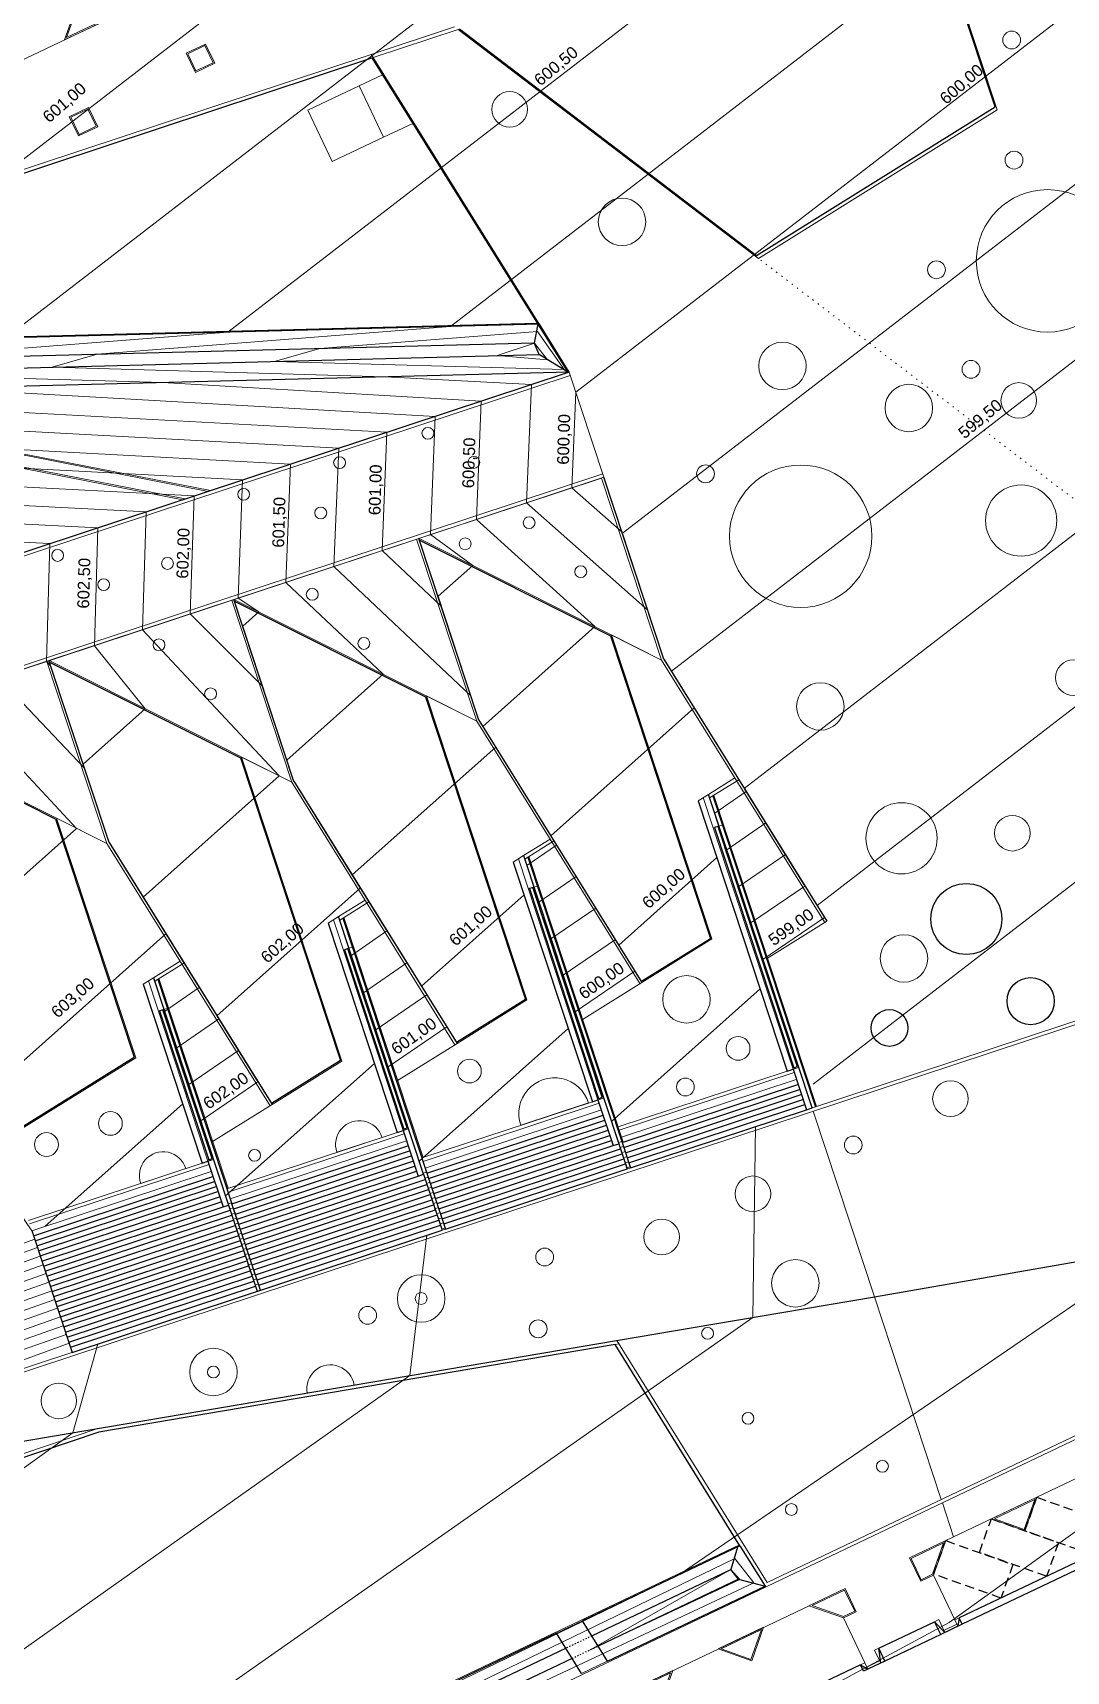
# Model space of a CAD drawing. Header units: metres. Extents: x 679381 to 680109, y 2748427 to 2748872.
# Drawn here: x 679699.1 to 679786.2, y 2748571.8 to 2748709.8 of the extents above; entities that cross this region are included whole.
import ezdxf
from ezdxf.enums import TextEntityAlignment as Align

# ---------------------------------------------------------------- set-up
doc = ezdxf.new("R2010")
doc.units = ezdxf.units.M
doc.header["$MEASUREMENT"] = 0
doc.linetypes.add('ACAD_ISO07W100', pattern=[3, 0, -3])
doc.linetypes.add('LÍNEAS_OCULTAS2', pattern=[4.7625, 3.175, -1.5875])
doc.layers.get('0').update_dxf_attribs({"color": 5})
for name, color, linetype in [('02-L-Edge Line', 4, 'Continuous'), ('02-L-Edge Line Stair +10cm', 6, 'Continuous'), ('02-L-Edge Line Step -10cm', 6, 'Continuous'), ('02-L-Painted line', 253, 'Continuous'), ('02-L-Plan Change', 8, 'Continuous')]:
    doc.layers.add(name, color=color, linetype=linetype)
for name, color, linetype, lineweight in [('02-L-Level Curves 0.25-0.75m', 33, 'Continuous', 5), ('02-L-Level Curves 0.50m', 33, 'Continuous', 5), ('02-L-Level Curves 1m', 37, 'Continuous', 5), ('02-L-Material Change', 251, 'Continuous', 5), ('04-BK-Tree Pit', 6, 'Continuous', 5)]:
    doc.layers.add(name, color=color, linetype=linetype, lineweight=lineweight)
doc.styles.get("Standard").update_dxf_attribs({"font": 'arial.ttf'})

# ---------------------------------------------------------------- blocks, each defined once
blk = doc.blocks.new('Alcorque Parking 8m2')
blk.add_lwpolyline([(2.32, 1.23), (-0.19, 2.12), (-1.08, -0.38)], close=True)
at = {"layer": '02-L-Material Change'}
blk.add_lwpolyline([(2.58, 1.24), (-0.25, 2.25), (-1.25, -0.58)], close=True, dxfattribs=at)
blk = doc.blocks.new('Escocell Quadrat')
at = {"ltscale": 0.3}
blk.add_lwpolyline([(-2.76, -1.24), (-1.16, -1.24), (-1.16, 0.36), (-2.76, 0.36)], close=True, dxfattribs=at)
at = {"layer": '02-L-Material Change', "ltscale": 0.3}
blk.add_lwpolyline([(-2.86, -1.34), (-1.06, -1.34), (-1.06, 0.46), (-2.86, 0.46)], close=True, dxfattribs=at)
blk = doc.blocks.new('Escocell 3m')
blk.add_circle((0, 0), 1.5)
blk = doc.blocks.new('Escocell 4m')
blk.add_circle((0, 0), 2)
blk = doc.blocks.new('Tree Pit 1.5m')
blk.add_circle((0, 0), 0.75)
blk = doc.blocks.new('Tree Pit 4m CUT_')
blk.add_lwpolyline([(-1.899, -0.627), (1.899, 0.627, -1.02054)], format="xyb", close=True)
blk = doc.blocks.new('Tree Pit 6m')
blk.add_circle((0, 0), 3)
blk = doc.blocks.new('Tree Pit 12m')
at = {"ltscale": 0.3}
blk.add_circle((0, 0), 6, dxfattribs=at)
blk = doc.blocks.new('Tree Pit Ford')
at = {"ltscale": 0.3}
blk.add_lwpolyline([(-0.05, 1.15), (1.93, -0.83), (-1.1, -0.83), (-1.1, 1.15)], close=True, dxfattribs=at)
at = {"layer": '02-L-Material Change', "ltscale": 0.3}
blk.add_lwpolyline([(0, 1.25), (2.18, -0.93), (-1.2, -0.93), (-1.2, 1.25)], close=True, dxfattribs=at)
blk = doc.blocks.new('Escocell 2m')
blk.add_circle((0, 0), 1)

msp = doc.modelspace()

# ---------------------------------------------------------------- linework, layer by layer
at = {"layer": '02-L-Edge Line', "ltscale": 0.3}
for p, q in [((679752.27, 2748657.06), (679766.02, 2748634.97)), ((679736.69, 2748651.91), (679750.43, 2748629.82)), ((679721.09, 2748646.77), (679734.84, 2748624.68)), ((679705.51, 2748641.62), (679719.25, 2748619.53)), ((679747.53, 2748572.63), (679745.41, 2748576.04)), ((679745.34, 2748571.6), (679743.23, 2748575))]:
    msp.add_line(p, q, dxfattribs=at)
for points in [[(679752.27, 2748657.06), (679747.22, 2748672.38)], [(679736.69, 2748651.91), (679731.63, 2748667.22)], [(679721.09, 2748646.76), (679716.04, 2748662.08)], [(679705.51, 2748641.62), (679700.45, 2748656.93)], [(679763.16, 2748622.51), (679764.29, 2748619.09), (679764.77, 2748619.25), (679756.04, 2748645.66)], [(679740.45, 2748640.51), (679748.47, 2748616.23)], [(679730.29, 2748617.34), (679731.56, 2748613.49), (679732.03, 2748613.65), (679724.86, 2748635.36)], [(679709.27, 2748630.21), (679715.59, 2748611.06)], [(679746.72, 2748619.92), (679747.99, 2748616.08)], [(679747.99, 2748616.08), (679748.47, 2748616.23)], [(679713.85, 2748614.75), (679715.12, 2748610.91)], [(679715.12, 2748610.91), (679715.59, 2748611.06)], [(679699.01, 2748608.91), (679702.4, 2748598.65)]]:
    msp.add_lwpolyline(points, dxfattribs=at)
at = {"layer": '02-L-Edge Line Stair +10cm'}
for points in [[(679755.16, 2748645.11), (679762.68, 2748622.35)], [(679756.4, 2748645.53), (679765.05, 2748619.34)], [(679756.54, 2748642.87), (679763.22, 2748622.63)], [(679756.82, 2748642.96), (679763.51, 2748622.73)], [(679739.58, 2748639.96), (679746.25, 2748619.77)], [(679740.81, 2748640.38), (679748.75, 2748616.33)], [(679740.95, 2748637.72), (679746.78, 2748620.05)], [(679747.07, 2748620.14), (679741.24, 2748637.81)], [(679725.22, 2748635.23), (679732.31, 2748613.74)], [(679723.99, 2748634.82), (679729.81, 2748617.18)], [(679725.36, 2748632.57), (679730.35, 2748617.46)], [(679730.63, 2748617.56), (679725.65, 2748632.66)], [(679708.39, 2748629.67), (679713.37, 2748614.59)], [(679709.63, 2748630.08), (679715.87, 2748611.16)], [(679709.77, 2748627.42), (679713.91, 2748614.88)], [(679714.2, 2748614.97), (679710.05, 2748627.51)], [(679763.22, 2748622.63), (679763.51, 2748622.73)], [(679762.68, 2748622.35), (679763.16, 2748622.51)], [(679746.79, 2748620.05), (679747.07, 2748620.14)], [(679748.75, 2748616.33), (679763.58, 2748621.23)], [(679748.9, 2748615.9), (679763.72, 2748620.8)], [(679749.04, 2748615.47), (679763.86, 2748620.37)], [(679749.18, 2748615.05), (679764, 2748619.94)], [(679732.31, 2748613.74), (679747.15, 2748618.64)], [(679746.25, 2748619.77), (679746.72, 2748619.92)], [(679749.32, 2748614.62), (679764.15, 2748619.52)], [(679749.46, 2748614.19), (679764.29, 2748619.09)], [(679729.81, 2748617.18), (679730.29, 2748617.34)], [(679730.35, 2748617.46), (679730.63, 2748617.56)], [(679732.45, 2748613.31), (679747.29, 2748618.21)], [(679732.59, 2748612.89), (679747.43, 2748617.79)], [(679732.74, 2748612.46), (679747.57, 2748617.36)], [(679715.87, 2748611.16), (679730.71, 2748616.06)], [(679732.88, 2748612.03), (679747.71, 2748616.93)], [(679733.02, 2748611.61), (679747.85, 2748616.51)], [(679733.16, 2748611.18), (679747.99, 2748616.08)], [(679733.3, 2748610.75), (679748.61, 2748615.81)], [(679748.47, 2748616.23), (679749.17, 2748614.1)], [(679748.75, 2748616.33), (679749.46, 2748614.19)], [(679713.37, 2748614.59), (679713.85, 2748614.75)], [(679713.91, 2748614.88), (679714.2, 2748614.97)], [(679716.02, 2748610.73), (679730.85, 2748615.63)], [(679716.16, 2748610.3), (679730.99, 2748615.2)], [(679716.3, 2748609.87), (679731.13, 2748614.77)], [(679733.44, 2748610.32), (679748.75, 2748615.38)], [(679733.58, 2748609.9), (679748.89, 2748614.95)], [(679733.72, 2748609.47), (679749.03, 2748614.53)], [(679699.15, 2748608.48), (679714.27, 2748613.47)], [(679699.29, 2748608.05), (679714.41, 2748613.04)], [(679716.44, 2748609.45), (679731.27, 2748614.35)], [(679716.58, 2748609.02), (679731.42, 2748613.92)], [(679716.72, 2748608.59), (679731.56, 2748613.49)], [(679716.86, 2748608.17), (679732.17, 2748613.22)], [(679732.03, 2748613.65), (679733.58, 2748608.95)], [(679732.31, 2748613.74), (679733.87, 2748609.04)], [(679733.87, 2748609.04), (679749.17, 2748614.1)], [(679699.44, 2748607.62), (679714.55, 2748612.62)], [(679699.58, 2748607.2), (679714.69, 2748612.19)], [(679699.72, 2748606.77), (679714.83, 2748611.76)], [(679717, 2748607.74), (679732.31, 2748612.79)], [(679717.14, 2748607.31), (679732.45, 2748612.37)], [(679717.29, 2748606.88), (679732.59, 2748611.94)], [(679699.86, 2748606.34), (679714.97, 2748611.33)], [(679700, 2748605.91), (679715.12, 2748610.91)], [(679700.14, 2748605.49), (679715.73, 2748610.64)], [(679715.59, 2748611.06), (679717.99, 2748603.8)], [(679718.27, 2748603.89), (679715.87, 2748611.16)], [(679717.43, 2748606.46), (679732.73, 2748611.51)], [(679717.57, 2748606.03), (679732.87, 2748611.08)], [(679717.71, 2748605.6), (679733.02, 2748610.66)], [(679700.28, 2748605.06), (679715.87, 2748610.21)], [(679700.42, 2748604.63), (679716.01, 2748609.78)], [(679700.56, 2748604.2), (679716.15, 2748609.35)], [(679700.71, 2748603.78), (679716.3, 2748608.93)], [(679702.4, 2748598.65), (679733.58, 2748608.95)], [(679717.85, 2748605.17), (679733.16, 2748610.23)], [(679717.99, 2748604.75), (679733.3, 2748609.8)], [(679718.13, 2748604.32), (679733.44, 2748609.37)], [(679700.85, 2748603.35), (679716.44, 2748608.5)], [(679700.99, 2748602.92), (679716.58, 2748608.07)], [(679701.13, 2748602.5), (679716.72, 2748607.64)], [(679701.27, 2748602.07), (679716.86, 2748607.22)], [(679701.41, 2748601.64), (679717, 2748606.79)], [(679701.55, 2748601.21), (679717.14, 2748606.36)], [(679701.69, 2748600.79), (679717.28, 2748605.93)], [(679701.83, 2748600.36), (679717.42, 2748605.51)], [(679701.98, 2748599.93), (679717.57, 2748605.08)], [(679702.12, 2748599.5), (679717.71, 2748604.65)], [(679702.26, 2748599.08), (679717.85, 2748604.23)], [(679777.42, 2748575.74), (679775.61, 2748574.88)], [(679770.91, 2748572.64), (679769.11, 2748571.78)]]:
    msp.add_lwpolyline(points, dxfattribs=at)
for centre, radius in [((679777.77, 2748635.16), 2.99), ((679783.19, 2748628.24), 1.99), ((679771.29, 2748625.98), 1.55)]:
    msp.add_circle(centre, radius, dxfattribs=at)
at = {"layer": '02-L-Edge Line Step -10cm'}
for p, q in [((679780.19, 2748703.58), (679773.79, 2748722.94)), ((679672.41, 2748689.46), (679727.67, 2748707.71)), ((679727.67, 2748707.71), (679744.18, 2748681.23)), ((679760.09, 2748691.07), (679780.19, 2748703.58)), ((679741.66, 2748685.27), (679674.37, 2748683.52)), ((679744.29, 2748681.24), (679681.93, 2748660.64)), ((679731.67, 2748667.09), (679747.78, 2748659.02)), ((679716.08, 2748661.94), (679732.19, 2748653.88)), ((679747.78, 2748659.02), (679756.2, 2748633.53)), ((679700.49, 2748656.8), (679716.6, 2748648.73)), ((679732.19, 2748653.88), (679740.61, 2748628.38)), ((679701.01, 2748643.58), (679684.9, 2748651.64)), ((679716.6, 2748648.73), (679725.02, 2748623.23)), ((679701.01, 2748643.58), (679707.64, 2748623.51)), ((679750.38, 2748629.91), (679756.2, 2748633.53)), ((679740.61, 2748628.38), (679734.79, 2748624.76)), ((679696.48, 2748616.57), (679707.64, 2748623.51)), ((679725.02, 2748623.23), (679719.2, 2748619.61)), ((679758.69, 2748582.36), (679748.16, 2748599.32))]:
    msp.add_line(p, q, dxfattribs=at)
at = {"layer": '02-L-Edge Line Step -10cm', "lineweight": 0, "ltscale": 0.2}
msp.add_line((679827.12, 2748639.84), (679662.3, 2748585.41), dxfattribs=at)
at = {"layer": '02-L-Edge Line Step -10cm', "ltscale": 0.3}
for p, q in [((679758.69, 2748582.36), (679745.41, 2748576.04)), ((679758.69, 2748582.36), (679760.81, 2748578.95)), ((679747.53, 2748572.63), (679760.81, 2748578.95)), ((679743.23, 2748575), (679730.06, 2748568.73))]:
    msp.add_line(p, q, dxfattribs=at)
at = {"layer": '02-L-Edge Line Step -10cm'}
for points in [[(679735.04, 2748710.15), (679760.09, 2748691.07)], [(679744.29, 2748681.24), (679675.71, 2748679.46)], [(679756.92, 2748642.99), (679756.54, 2748642.87)], [(679741.33, 2748637.84), (679740.95, 2748637.72)], [(679725.74, 2748632.69), (679725.36, 2748632.57)], [(679710.15, 2748627.54), (679709.77, 2748627.42)], [(679748.16, 2748599.32), (679704.65, 2748591.94), (679666.23, 2748578.97)]]:
    msp.add_lwpolyline(points, dxfattribs=at)
at = {"layer": '02-L-Level Curves 0.25-0.75m', "ltscale": 0.3}
for points in [[(679887.02, 2748805.09), (679887.02, 2748805.09), (679892.66, 2748807.11), (679734.28, 2748685.08)], [(679696.78, 2748684.11), (679797.88, 2748762), (679792.24, 2748759.98)], [(679815.95, 2748719.42), (679748.78, 2748667.66), (679752.27, 2748657.06), (679760.87, 2748643.25), (679757.58, 2748641), (679763.63, 2748622.66), (679762.68, 2748622.35), (679760.4, 2748629.27), (679747.85, 2748618.1)], [(679802.54, 2748694.27), (679752.91, 2748656.03), (679762.52, 2748640.6), (679758.59, 2748637.91)], [(679734.28, 2748685.08), (679704.52, 2748682.76), (679700.71, 2748681.66), (679728.78, 2748680.83)], [(679741.36, 2748683.68), (679738.22, 2748682.63), (679742.48, 2748682.28), (679741.36, 2748683.68)], [(679808.69, 2748684.4), (679759.05, 2748646.16), (679764.17, 2748637.94), (679759.61, 2748634.83)], [(679728.78, 2748680.83), (679741.11, 2748680.19), (679740.71, 2748670.23), (679750.92, 2748661.17), (679752.27, 2748657.06), (679754.83, 2748652.94), (679742.74, 2748642.18), (679748.19, 2748633.43), (679743.78, 2748630.42)], [(679691.52, 2748679.87), (679733, 2748677.51), (679732.61, 2748667.55), (679736.17, 2748664.95), (679733.24, 2748662.35), (679736.69, 2748651.91), (679744.89, 2748638.74), (679741.75, 2748636.59), (679747.2, 2748620.08), (679746.25, 2748619.77), (679744.21, 2748625.93), (679731.66, 2748614.75)], [(679764.87, 2748621.24), (679819.61, 2748663.42), (679819.11, 2748665.27), (679837.28, 2748677.04), (679840.73, 2748679.69), (679872.45, 2748661.49), (679888.42, 2748665.03), (679889.68, 2748661.2), (679919.58, 2748670.81), (679919.33, 2748671.55), (679920.89, 2748672.06), (679922.04, 2748671.19), (679931.46, 2748674.3), (679920.45, 2748644.47), (679926.09, 2748646.49)], [(679638.58, 2748667.19), (679676.4, 2748677.44), (679724.88, 2748674.83), (679724.47, 2748664.86), (679736.01, 2748653.95), (679736.69, 2748651.91), (679738.1, 2748649.64), (679726.01, 2748638.87), (679732.3, 2748628.77), (679728.01, 2748625.83)], [(679699.96, 2748606.02), (679687.74, 2748601.69), (679644.74, 2748665.11), (679677.46, 2748674.23), (679716.76, 2748672.15), (679716.39, 2748662.19), (679718.15, 2748661.04), (679716.78, 2748659.82), (679721.09, 2748646.77), (679728.94, 2748634.17), (679725.94, 2748632.08), (679730.76, 2748617.49), (679729.81, 2748617.18), (679727.89, 2748623), (679715.34, 2748611.83)], [(679865.47, 2748617.64), (679859.83, 2748615.62), (679883.35, 2748658.42), (679863.39, 2748654), (679852.5, 2748660.24), (679842.62, 2748672.86), (679822.78, 2748660.02), (679827.35, 2748640.12), (679826.89, 2748639.76), (679828.16, 2748613.19), (679776.33, 2748575.89), (679765.77, 2748570.2)], [(679699.48, 2748607.49), (679693.37, 2748605.29), (679653.53, 2748664.06), (679678.52, 2748671.02), (679708.64, 2748669.47), (679708.32, 2748659.53), (679719.85, 2748647.21), (679708.38, 2748637), (679716.41, 2748624.09), (679712.24, 2748621.22)], [(679711.22, 2748624.3), (679714.76, 2748626.74), (679705.51, 2748641.62), (679703.33, 2748648.2), (679708.57, 2748652.86), (679704.28, 2748658.19), (679704.58, 2748668.13), (679679.05, 2748669.41), (679657.93, 2748663.53), (679696.19, 2748607.1), (679699.25, 2748608.18)], [(679699, 2748608.9), (679662.32, 2748663), (679679.59, 2748667.81), (679700.52, 2748666.79), (679700.23, 2748656.85), (679700.61, 2748656.46), (679705.51, 2748641.62), (679713.11, 2748629.4), (679710.2, 2748627.37), (679714.32, 2748614.91), (679713.37, 2748614.59), (679711.72, 2748619.6), (679700.13, 2748609.28)], [(679610.24, 2748644.91), (679635.72, 2748665.86), (679682.11, 2748598.09), (679700.45, 2748604.56)], [(679692.15, 2748654.19), (679702.78, 2748642.8), (679691.22, 2748632.51), (679671.11, 2748661.94), (679680.65, 2748664.6), (679692.4, 2748664.1), (679692.15, 2748654.19)], [(679700.93, 2748603.09), (679676.48, 2748594.48), (679643.54, 2748642.21), (679620.99, 2748622.4)], [(679626.18, 2748611.54), (679647.45, 2748630.38), (679673.66, 2748592.68), (679701.17, 2748602.36)], [(679701.42, 2748601.63), (679670.85, 2748590.88), (679651.5, 2748618.1), (679631.74, 2748599.89)], [(679663.24, 2748533.94), (679759.78, 2748601.6), (679760.01, 2748617.68)], [(679701.9, 2748600.16), (679665.22, 2748587.27), (679659.27, 2748594.58), (679641.98, 2748578.44)], [(679704.58, 2748599.37), (679702.45, 2748591.87), (679652.62, 2748556.18)], [(679702.14, 2748599.43), (679676.86, 2748590.21)], [(679687.5, 2748547.01), (679758.27, 2748581.27)], [(679758.27, 2748581.27), (679759.86, 2748579.23)], [(679688.26, 2748545.65), (679759.86, 2748579.23)]]:
    msp.add_lwpolyline(points, dxfattribs=at)
at = {"layer": '02-L-Level Curves 0.50m', "ltscale": 0.3}
for points in [[(679839.63, 2748782.54), (679845.27, 2748784.55), (679715.53, 2748684.59)], [(679715.53, 2748684.59), (679685.76, 2748682.27), (679681.96, 2748681.17), (679710.03, 2748680.35)], [(679710.03, 2748680.35), (679736.88, 2748678.79), (679736.47, 2748668.83), (679746.46, 2748659.8), (679737.01, 2748651.39), (679746.54, 2748636.08), (679742.76, 2748633.5)], [(679700.21, 2748605.29), (679684.92, 2748599.89), (679640.34, 2748665.64), (679676.93, 2748675.83), (679720.82, 2748673.49), (679720.41, 2748663.52), (679728.62, 2748655.78), (679720.5, 2748648.55), (679721.09, 2748646.77), (679730.62, 2748631.47), (679726.97, 2748628.95)], [(679753.59, 2748579.93), (679793.69, 2748607.34), (679793.66, 2748628.79), (679823.48, 2748651.77), (679820.97, 2748662.53), (679841.72, 2748675.96), (679846.34, 2748670.12), (679867.92, 2748657.74), (679889.26, 2748662.47), (679889.84, 2748660.72), (679907.42, 2748666.37), (679890.14, 2748630.05), (679895.78, 2748632.07)], [(679686.41, 2748547.4), (679753.59, 2748579.93)]]:
    msp.add_lwpolyline(points, dxfattribs=at)
at = {"layer": '02-L-Level Curves 1m', "ltscale": 0.3}
for points in [[(679939.07, 2748829.19), (679744.85, 2748679.55), (679744.52, 2748671.49), (679748.75, 2748667.74), (679752.27, 2748657.06), (679759.21, 2748645.9), (679756.56, 2748644.08), (679763.63, 2748622.66), (679762.68, 2748622.35), (679756.74, 2748640.33), (679748.48, 2748632.97), (679749.84, 2748630.78), (679744.8, 2748627.33)], [(679744.86, 2748737.44), (679750.52, 2748739.48), (679678.09, 2748683.62)], [(679741.62, 2748684.67), (679723.27, 2748683.24), (679719.47, 2748682.14), (679743.88, 2748681.46), (679741.62, 2748684.67)], [(679670.44, 2748677.71), (679675.87, 2748679.04), (679728.94, 2748676.17), (679728.54, 2748666.21), (679733.52, 2748661.5), (679736.69, 2748651.91), (679743.23, 2748641.39), (679740.73, 2748639.68), (679747.2, 2748620.08), (679746.25, 2748619.77), (679740.49, 2748637.19), (679731.84, 2748629.49), (679733.97, 2748626.08), (679729.04, 2748622.71)], [(679814.83, 2748674.53), (679765.2, 2748636.29), (679765.82, 2748635.29), (679760.63, 2748631.74)], [(679713.25, 2748618.15), (679718.06, 2748621.44), (679714.6, 2748627), (679726.69, 2748637.77), (679721.09, 2748646.77), (679718.44, 2748654.79), (679712.36, 2748660.86), (679712.7, 2748670.81), (679677.99, 2748672.62), (679649.14, 2748664.59), (679690.56, 2748603.49), (679699.72, 2748606.75)], [(679710.3, 2748633.92), (679695.19, 2748620.47), (679666.72, 2748662.47), (679680.12, 2748666.2), (679696.46, 2748665.44), (679696.18, 2748655.52), (679703.43, 2748647.9), (679705.51, 2748641.62), (679710.3, 2748633.92)], [(679700.69, 2748603.82), (679679.29, 2748596.28), (679639.56, 2748654.26), (679615.61, 2748633.66)], [(679657.93, 2748545.06), (679730.87, 2748596.69), (679732.29, 2748608.52)], [(679636.68, 2748589.55), (679655.31, 2748606.55), (679668.03, 2748589.08), (679701.66, 2748600.89)], [(679746.07, 2748573.59), (679757.93, 2748580.35)], [(679757.93, 2748580.35), (679758.68, 2748579.51)], [(679746.07, 2748573.59), (679758.68, 2748579.51)]]:
    msp.add_lwpolyline(points, dxfattribs=at)
at = {"layer": '02-L-Material Change'}
for p, q in [((679780.37, 2748703.34), (679773.89, 2748722.97)), ((679672.22, 2748689.71), (679727.61, 2748708.01)), ((679727.77, 2748707.74), (679744.29, 2748681.24)), ((679741.6, 2748685.37), (679674.34, 2748683.62))]:
    msp.add_line(p, q, dxfattribs=at)
at = {"layer": '02-L-Material Change', "ltscale": 0.3}
for p, q in [((679760.25, 2748690.82), (679780.37, 2748703.34)), ((679744.39, 2748680.94), (679682.02, 2748660.35)), ((679747.86, 2748659.09), (679752.09, 2748656.98)), ((679756.32, 2748633.49), (679747.86, 2748659.09)), ((679740.73, 2748628.34), (679732.27, 2748653.95)), ((679732.27, 2748653.95), (679736.5, 2748651.83)), ((679716.68, 2748648.8), (679720.91, 2748646.68)), ((679725.14, 2748623.19), (679716.68, 2748648.8)), ((679705.32, 2748641.53), (679701.09, 2748643.65)), ((679707.76, 2748623.47), (679701.09, 2748643.65)), ((679750.43, 2748629.82), (679756.32, 2748633.49)), ((679734.84, 2748624.68), (679740.73, 2748628.34)), ((679696.51, 2748616.47), (679707.76, 2748623.47)), ((679719.25, 2748619.53), (679725.14, 2748623.19)), ((679770.02, 2748603.33), (679764.86, 2748618.97)), ((679685.69, 2748547.73), (679758.64, 2748582.44)), ((679687.64, 2748544.03), (679760.95, 2748578.91)), ((679775.45, 2748576.13), (679775.97, 2748575.05)), ((679776.97, 2748575.75), (679775.88, 2748575.23)), ((679770.55, 2748572.47), (679770.04, 2748573.56)), ((679770.46, 2748572.65), (679769.38, 2748572.14))]:
    msp.add_line(p, q, dxfattribs=at)
at = {"layer": '02-L-Material Change', "lineweight": 0, "ltscale": 0.2}
for p, q in [((679859.17, 2748650.11), (679662.11, 2748585.03)), ((679770.02, 2748603.33), (679775.66, 2748586.25))]:
    msp.add_line(p, q, dxfattribs=at)
at = {"layer": '02-L-Material Change', "ltscale": 0.3}
for points in [[(679697.94, 2748707.4), (679747.82, 2748731.13)], [(679727.61, 2748708.01), (679734.64, 2748710.33)], [(679727.77, 2748707.74), (679727.61, 2748708.01)], [(679727.67, 2748707.71), (679727.77, 2748707.74)], [(679726.6, 2748705.36), (679728.56, 2748706.29)], [(679780.19, 2748703.58), (679780.27, 2748703.63)], [(679728.65, 2748701.02), (679731.12, 2748702.18)], [(679760.09, 2748691.07), (679760, 2748691.01)], [(679684.76, 2748652.06), (679747.13, 2748672.66)], [(679684.85, 2748651.77), (679746.94, 2748672.28)], [(679765.85, 2748634.87), (679752.09, 2748656.98), (679747.02, 2748672.31)], [(679750.26, 2748629.72), (679736.5, 2748651.83), (679731.44, 2748667.16)], [(679734.67, 2748624.57), (679720.91, 2748646.68), (679715.85, 2748662.01)], [(679719.08, 2748619.42), (679705.32, 2748641.53), (679700.26, 2748656.86)], [(679758.27, 2748647.05), (679756.04, 2748645.66)], [(679755.16, 2748645.11), (679756.04, 2748645.66)], [(679756.44, 2748642.83), (679755.6, 2748645.39)], [(679756.54, 2748642.87), (679756.44, 2748642.83)], [(679756.44, 2748642.83), (679763.16, 2748622.51)], [(679742.68, 2748641.9), (679740.45, 2748640.51)], [(679739.58, 2748639.96), (679740.45, 2748640.51)], [(679740.01, 2748640.24), (679746.72, 2748619.92)], [(679740.9, 2748640.43), (679748.85, 2748616.36)], [(679727.09, 2748636.75), (679724.86, 2748635.36)], [(679740.95, 2748637.72), (679740.86, 2748637.68)], [(679723.99, 2748634.82), (679724.86, 2748635.36)], [(679725.31, 2748635.28), (679731.99, 2748615.06)], [(679724.42, 2748635.09), (679730.29, 2748617.34)], [(679725.36, 2748632.57), (679725.27, 2748632.54)], [(679711.5, 2748631.6), (679709.27, 2748630.21)], [(679708.39, 2748629.67), (679709.27, 2748630.21)], [(679708.83, 2748629.94), (679713.85, 2748614.75)], [(679709.71, 2748630.14), (679715.55, 2748612.47)], [(679709.77, 2748627.42), (679709.67, 2748627.39)], [(679763.51, 2748622.73), (679763.6, 2748622.76)], [(679748.33, 2748617.61), (679762.68, 2748622.35)], [(679748.42, 2748617.33), (679763.25, 2748622.22)], [(679748.61, 2748616.76), (679763.44, 2748621.65)], [(679763.22, 2748622.63), (679763.13, 2748622.6)], [(679763.16, 2748622.51), (679763.63, 2748622.66)], [(679746.79, 2748620.05), (679746.69, 2748620.02)], [(679746.72, 2748619.92), (679747.2, 2748620.08)], [(679747.07, 2748620.14), (679747.17, 2748620.18)], [(679731.89, 2748615.03), (679746.25, 2748619.77)], [(679731.99, 2748614.74), (679746.82, 2748619.64)], [(679732.17, 2748614.17), (679747.01, 2748619.07)], [(679715.45, 2748612.44), (679729.81, 2748617.18)], [(679730.35, 2748617.46), (679730.25, 2748617.43)], [(679730.29, 2748617.34), (679730.76, 2748617.49)], [(679730.63, 2748617.56), (679730.73, 2748617.59)], [(679715.55, 2748612.15), (679730.38, 2748617.05)], [(679715.73, 2748611.58), (679730.57, 2748616.48)], [(679748.47, 2748616.23), (679748.47, 2748616.23), (679748.33, 2748616.66)], [(679748.72, 2748616.42), (679748.86, 2748616), (679748.58, 2748615.9), (679748.44, 2748616.33)], [(679748.44, 2748616.33), (679748.72, 2748616.42)], [(679748.86, 2748616), (679749, 2748615.57), (679748.72, 2748615.47), (679748.58, 2748615.9)], [(679698.73, 2748609.76), (679713.37, 2748614.59)], [(679713.91, 2748614.88), (679713.82, 2748614.85)], [(679713.85, 2748614.75), (679714.32, 2748614.91)], [(679714.2, 2748614.97), (679714.29, 2748615)], [(679749, 2748615.57), (679749.15, 2748615.14), (679748.86, 2748615.05), (679748.72, 2748615.47)], [(679749.15, 2748615.14), (679749.29, 2748614.71), (679749, 2748614.62), (679748.86, 2748615.05)], [(679749.29, 2748614.71), (679749.43, 2748614.29), (679749.14, 2748614.19), (679749, 2748614.62)], [(679760.95, 2748578.91), (679835.55, 2748614.44)], [(679760.97, 2748579.26), (679835.46, 2748614.73)], [(679732.03, 2748613.65), (679731.89, 2748614.08)], [(679732.28, 2748613.84), (679732.42, 2748613.41), (679732.14, 2748613.32), (679732, 2748613.74)], [(679732.28, 2748613.84), (679732, 2748613.74)], [(679732.42, 2748613.41), (679732.56, 2748612.98), (679732.28, 2748612.89), (679732.14, 2748613.32)], [(679732.56, 2748612.98), (679732.7, 2748612.56), (679732.42, 2748612.46), (679732.28, 2748612.89)], [(679732.7, 2748612.56), (679732.85, 2748612.13), (679732.56, 2748612.03), (679732.42, 2748612.46)], [(679732.85, 2748612.13), (679732.99, 2748611.7), (679732.7, 2748611.61), (679732.56, 2748612.03)], [(679732.99, 2748611.7), (679733.13, 2748611.27), (679732.84, 2748611.18), (679732.7, 2748611.61)], [(679715.59, 2748611.06), (679715.45, 2748611.49)], [(679715.84, 2748611.25), (679715.98, 2748610.82), (679715.7, 2748610.73), (679715.56, 2748611.16)], [(679715.84, 2748611.25), (679715.56, 2748611.16)], [(679715.98, 2748610.82), (679716.13, 2748610.4), (679715.84, 2748610.3), (679715.7, 2748610.73)], [(679716.13, 2748610.4), (679716.27, 2748609.97), (679715.98, 2748609.88), (679715.84, 2748610.3)], [(679733.13, 2748611.27), (679733.27, 2748610.85), (679732.98, 2748610.75), (679732.84, 2748611.18)], [(679733.27, 2748610.85), (679733.41, 2748610.42), (679733.13, 2748610.32), (679732.98, 2748610.75)], [(679733.41, 2748610.42), (679733.55, 2748609.99), (679733.27, 2748609.9), (679733.13, 2748610.32)], [(679716.27, 2748609.97), (679716.41, 2748609.54), (679716.12, 2748609.45), (679715.98, 2748609.88)], [(679716.41, 2748609.54), (679716.55, 2748609.12), (679716.26, 2748609.02), (679716.12, 2748609.45)], [(679716.55, 2748609.12), (679716.69, 2748608.69), (679716.41, 2748608.59), (679716.26, 2748609.02)], [(679733.55, 2748609.99), (679733.69, 2748609.56), (679733.41, 2748609.47), (679733.27, 2748609.9)], [(679733.69, 2748609.56), (679733.83, 2748609.14), (679733.55, 2748609.04), (679733.41, 2748609.47)], [(679716.69, 2748608.69), (679716.83, 2748608.26), (679716.55, 2748608.17), (679716.41, 2748608.59)], [(679716.83, 2748608.26), (679716.97, 2748607.83), (679716.69, 2748607.74), (679716.55, 2748608.17)], [(679716.97, 2748607.83), (679717.11, 2748607.41), (679716.83, 2748607.31), (679716.69, 2748607.74)], [(679717.11, 2748607.41), (679717.25, 2748606.98), (679716.97, 2748606.88), (679716.83, 2748607.31)], [(679717.25, 2748606.98), (679717.4, 2748606.55), (679717.11, 2748606.46), (679716.97, 2748606.88)], [(679717.4, 2748606.55), (679717.54, 2748606.12), (679717.25, 2748606.03), (679717.11, 2748606.46)], [(679717.54, 2748606.12), (679717.68, 2748605.7), (679717.39, 2748605.6), (679717.25, 2748606.03)], [(679717.68, 2748605.7), (679717.82, 2748605.27), (679717.53, 2748605.18), (679717.39, 2748605.6)], [(679717.82, 2748605.27), (679717.96, 2748604.84), (679717.68, 2748604.75), (679717.53, 2748605.18)], [(679717.96, 2748604.84), (679718.1, 2748604.41), (679717.82, 2748604.32), (679717.68, 2748604.75)], [(679718.13, 2748604.32), (679718.27, 2748603.89), (679717.99, 2748603.8), (679717.85, 2748604.23)], [(679748.31, 2748599.65), (679704.58, 2748592.24), (679665.78, 2748579.14)], [(679748.16, 2748599.32), (679748.48, 2748599.37)], [(679748.31, 2748599.65), (679760.97, 2748579.26)], [(679760.81, 2748578.95), (679760.86, 2748578.87)], [(679775, 2748579.88), (679776.8, 2748576.11)], [(679764.51, 2748577.3), (679676.21, 2748535.28)], [(679767.41, 2748576.27), (679769.21, 2748572.5)], [(679769.21, 2748572.5), (679769.47, 2748571.96)]]:
    msp.add_lwpolyline(points, dxfattribs=at)
at = {"layer": '02-L-Material Change'}
for points in [[(679727.77, 2748707.74), (679734.93, 2748710.11)], [(679734.93, 2748710.11), (679760.25, 2748690.82)], [(679698.82, 2748609.47), (679713.94, 2748614.47)], [(679699.01, 2748608.9), (679714.13, 2748613.9)]]:
    msp.add_lwpolyline(points, dxfattribs=at)
msp.add_lwpolyline([(679722.26, 2748703.31), (679726.6, 2748705.36), (679728.65, 2748701.02), (679724.31, 2748698.97)], close=True, dxfattribs=at)
at = {"layer": '02-L-Material Change', "linetype": 'ACAD_ISO07W100', "ltscale": 0.15}
msp.add_lwpolyline([(679760, 2748691.01), (679827.12, 2748639.84)], dxfattribs=at)
at = {"layer": '02-L-Material Change', "ltscale": 0.3}
for points in [[(679713.86, 2748671.19), (679698.66, 2748674.17, 0.213675), (679683.4, 2748670.65, -0.21866), (679658.87, 2748665.22, -0.059521), (679646.02, 2748669.65, -0.059521)], [(679714.05, 2748671.25), (679698.68, 2748674.27, 0.213675), (679683.34, 2748670.73, -0.21866), (679658.89, 2748665.32, -0.059068), (679646.16, 2748669.7, -0.059068)], [(679675.51, 2748661.41, -0.19844), (679680.32, 2748667.45, 0.035399), (679684, 2748669.85, -0.213675), (679698.47, 2748673.19), (679711.92, 2748670.55)], [(679675.61, 2748661.4, -0.198018), (679680.37, 2748667.36, 0.035399), (679684.06, 2748669.77, -0.213675), (679698.45, 2748673.09), (679711.73, 2748670.48)]]:
    msp.add_lwpolyline(points, format="xyb", dxfattribs=at)
at = {"layer": '02-L-Material Change', "lineweight": 0, "ltscale": 0.2}
for points in [[(679758.6, 2748646.9), (679756.13, 2748645.36)], [(679756.48, 2748645.58), (679765.14, 2748619.37)], [(679743.01, 2748641.75), (679740.55, 2748640.21)], [(679766.02, 2748634.97), (679760.93, 2748631.8)], [(679711.83, 2748631.45), (679709.36, 2748629.92)], [(679750.43, 2748629.82), (679745.34, 2748626.65)], [(679734.84, 2748624.68), (679729.75, 2748621.51)], [(679719.25, 2748619.53), (679714.16, 2748616.36)], [(679776.03, 2748582.79), (679841.26, 2748613.83)], [(679775.76, 2748585.96), (679776.7, 2748583.11)]]:
    msp.add_lwpolyline(points, dxfattribs=at)
at = {"layer": '02-L-Material Change', "ltscale": 0.3, "elevation": 0}
for points in [[(679775.09, 2748575.96), (679775.45, 2748576.13)], [(679777.16, 2748576.28), (679776.79, 2748576.11)], [(679777.05, 2748575.57), (679776.8, 2748576.11)], [(679770.4, 2748573.73), (679770.04, 2748573.56)], [(679768.85, 2748572.33), (679769.21, 2748572.5)]]:
    msp.add_lwpolyline(points, dxfattribs=at)
at = {"layer": '02-L-Painted line', "linetype": 'LÍNEAS_OCULTAS2', "ltscale": 0.25}
for points in [[(679782.71, 2748583.61), (679783.71, 2748586.44), (679789.36, 2748584.43), (679788.36, 2748581.61)], [(679778.87, 2748581.79), (679779.88, 2748584.62), (679785.53, 2748582.61), (679784.53, 2748579.78)], [(679775.03, 2748579.96), (679776.03, 2748582.79), (679781.69, 2748580.78), (679780.68, 2748577.95)]]:
    msp.add_lwpolyline(points, close=True, dxfattribs=at)
at = {"layer": '02-L-Plan Change', "lineweight": 0, "ltscale": 0.2}
for p, q in [((679741.78, 2748685.28), (679674.37, 2748683.52)), ((679741.78, 2748685.28), (679744.29, 2748681.24)), ((679744.29, 2748681.24), (679681.93, 2748660.64)), ((679744.29, 2748681.24), (679747.22, 2748672.38)), ((679705.32, 2748641.53), (679684.85, 2748651.78)), ((679745.42, 2748576.04), (679743.24, 2748575)), ((679745.33, 2748571.59), (679747.51, 2748572.63))]:
    msp.add_line(p, q, dxfattribs=at)
at = {"layer": '02-L-Plan Change'}
for p, q in [((679845.6, 2748608.85, 0), (679777.16, 2748576.28, 0)), ((679845.86, 2748608.31, 0), (679777.42, 2748575.74)), ((679770.4, 2748573.73, 0), (679775.09, 2748575.96, 0)), ((679775.61, 2748574.88), (679770.91, 2748572.64)), ((679768.85, 2748572.33, 0), (679677.34, 2748528.78, 0))]:
    msp.add_line(p, q, dxfattribs=at)
at = {"layer": '02-L-Plan Change', "linetype": 'ACAD_ISO07W100', "ltscale": 0.05}
for p, q in [((679746.2, 2748574.76), (679744.02, 2748573.72)), ((679744.55, 2748572.87), (679746.73, 2748573.91))]:
    msp.add_line(p, q, dxfattribs=at)
at = {"layer": '02-L-Plan Change', "ltscale": 0.075}
for points in [[(679741.66, 2748685.27), (679741.35, 2748683.71)], [(679741.77, 2748682.72), (679741.35, 2748683.71)], [(679744.18, 2748681.23), (679741.77, 2748682.72)], [(679758.48, 2748582.23), (679757.93, 2748580.35)], [(679746.2, 2748574.76), (679757.93, 2748580.35)], [(679758.56, 2748579.54), (679757.93, 2748580.35)], [(679758.56, 2748579.54), (679746.73, 2748573.91)], [(679758.56, 2748579.54), (679760.81, 2748578.95)], [(679730.85, 2748567.46), (679744.02, 2748573.72)], [(679744.55, 2748572.87), (679731.38, 2748566.6)]]:
    msp.add_lwpolyline(points, dxfattribs=at)
at = {"layer": '02-L-Plan Change', "ltscale": 0.075, "elevation": 2.4}
for points in [[(679677.04, 2748682.04), (679741.35, 2748683.71)], [(679677.05, 2748681.04), (679741.77, 2748682.72)]]:
    msp.add_lwpolyline(points, dxfattribs=at)
at = {"layer": '02-L-Plan Change', "lineweight": 0, "ltscale": 0.2}
for points in [[(679731.63, 2748667.23), (679747.22, 2748672.38)], [(679716.04, 2748662.08), (679731.63, 2748667.23)], [(679731.64, 2748667.22), (679752.09, 2748656.98)], [(679700.45, 2748656.93), (679716.04, 2748662.08)], [(679716.04, 2748662.07), (679736.5, 2748651.83)], [(679684.85, 2748651.78), (679700.45, 2748656.93)], [(679700.46, 2748656.93), (679720.91, 2748646.68)], [(679758.6, 2748646.9), (679756.13, 2748645.36)], [(679756.92, 2748642.99), (679757.2, 2748643.08)], [(679743.01, 2748641.75), (679740.55, 2748640.21)], [(679741.33, 2748637.84), (679741.62, 2748637.94)], [(679727.42, 2748636.6), (679724.96, 2748635.07)], [(679766.02, 2748634.97), (679760.93, 2748631.8)], [(679725.74, 2748632.69), (679726.02, 2748632.79)], [(679711.83, 2748631.45), (679709.36, 2748629.92)], [(679750.43, 2748629.82), (679745.34, 2748626.65)], [(679710.15, 2748627.54), (679710.43, 2748627.64)], [(679734.84, 2748624.68), (679729.75, 2748621.51)], [(679719.25, 2748619.53), (679714.16, 2748616.36)]]:
    msp.add_lwpolyline(points, dxfattribs=at)
at = {"layer": '02-L-Plan Change', "ltscale": 0.3}
for points in [[(679756.41, 2748601.02), (679770.02, 2748603.33), (679835.46, 2748614.73)], [(679662.12, 2748585.04), (679756.41, 2748601.02)]]:
    msp.add_lwpolyline(points, dxfattribs=at)
at = {"layer": '02-L-Plan Change', "elevation": 0}
for points in [[(679775.61, 2748574.88), (679775.09, 2748575.96)], [(679775.97, 2748575.05), (679775.09, 2748575.96)], [(679777.16, 2748576.28), (679777.05, 2748575.57)], [(679777.41, 2748575.74), (679777.16, 2748576.28)], [(679770.91, 2748572.64), (679770.4, 2748573.73)], [(679770.55, 2748572.47), (679770.4, 2748573.73)], [(679769.11, 2748571.78), (679768.85, 2748572.33)], [(679768.85, 2748572.33), (679769.47, 2748571.96)]]:
    msp.add_lwpolyline(points, dxfattribs=at)
at = {"layer": '04-BK-Tree Pit', "ltscale": 0.3}
for centre in [(679732.39, 2748676.09), (679724.94, 2748673.61), (679736.26, 2748673.63), (679716.86, 2748670.94), (679723.36, 2748669.37), (679740.92, 2748668.55), (679735.53, 2748666.77), (679701.18, 2748665.79), (679710.44, 2748665.12), (679745.27, 2748664.42), (679705.06, 2748663.33), (679722.64, 2748662.51), (679709.72, 2748658.26), (679726.99, 2748658.38), (679714.07, 2748654.13), (679717.78, 2748615.25), (679731.82, 2748603.19), (679714.31, 2748596.99)]:
    msp.add_circle(centre, 0.5, dxfattribs=at)
at = {"layer": '04-BK-Tree Pit', "linetype": 'Continuous'}
for centre in [(679755.96, 2748600.25), (679759.37, 2748593.09), (679770.7, 2748589.05), (679763.02, 2748585.41)]:
    msp.add_circle(centre, 0.5, dxfattribs=at)

# ---------------------------------------------------------------- block references
at = {"layer": '04-BK-Tree Pit'}
for name, p in [('Alcorque Parking 8m2', (679703.02, 2748709.8)), ('Tree Pit 1.5m', (679781.59, 2748709.22)), ('Tree Pit 1.5m', (679781.79, 2748699.1)), ('Tree Pit 12m', (679784.61, 2748690.61)), ('Tree Pit 1.5m', (679775.25, 2748689.86)), ('Tree Pit 1.5m', (679778.16, 2748681.47)), ('Tree Pit 1.5m', (679755.79, 2748672.67)), ('Tree Pit 12m', (679763.81, 2748667.41)), ('Tree Pit 6m', (679782.39, 2748668.73)), ('Tree Pit 6m', (679772.31, 2748641.96)), ('Tree Pit 1.5m', (679754.09, 2748621.01)), ('Tree Pit 1.5m', (679768.24, 2748616.12)), ('Tree Pit 1.5m', (679742.23, 2748606.68)), ('Tree Pit 1.5m', (679727.31, 2748601.77)), ('Tree Pit 1.5m', (679741.68, 2748600.63))]:
    msp.add_blockref(name, p, dxfattribs=at)
for name, p, rotation in [('Escocell Quadrat', (679714.8, 2748708.92), 25.44862075299672), ('Escocell 3m', (679739.28, 2748703.38), 25.95459756993445), ('Escocell Quadrat', (679704.94, 2748703.57), 25.44862075299672), ('Escocell 4m', (679748.75, 2748693.9), 25.95459756993445), ('Escocell 4m', (679762.27, 2748681.76), 25.95459756993445), ('Escocell 4m', (679772.92, 2748678.21), 25.95459756993445), ('Escocell 3m', (679782.19, 2748678.85), 25.95459756993445), ('Escocell 3m', (679786.79, 2748655.49), 25.95459756993445), ('Escocell 4m', (679765.46, 2748653.07), 25.95459756993445), ('Escocell 3m', (679781.65, 2748642.39), 25.95459756993445), ('Escocell 4m', (679772.51, 2748631.84), 25.95459756993445), ('Escocell 4m', (679754.18, 2748628.39), 25.95459756993445), ('Escocell 2m', (679758.53, 2748624.26), 18.27577717395746), ('Escocell 2m', (679735.89, 2748622.35), 18.27577717395746), ('Escocell 3m', (679776.43, 2748620.02), 25.95459756993445), ('Escocell 2m', (679705.63, 2748617.94), 18.27577717395746), ('Escocell 2m', (679700.24, 2748616.16), 18.27577717395746), ('Tree Pit 4m CUT_', (679726.62, 2748616.13), 180), ('Tree Pit 4m CUT_', (679710.08, 2748613.51), 180), ('Escocell 3m', (679759.78, 2748612.01), 25.95459756993445), ('Escocell 3m', (679752.09, 2748608.37), 25.95459756993445), ('Escocell 4m', (679763.36, 2748604.47), 25.95459756993445), ('Escocell 4m', (679731.82, 2748603.19), 25.95459756993445), ('Escocell 4m', (679714.31, 2748596.99), 25.95459756993445), ('Tree Pit 4m CUT_', (679724.19, 2748595.56), 171.3459357664481), ('Escocell 3m', (679701.28, 2748594.56), 25.95459756993445), ('Tree Pit Ford', (679766.87, 2748577.4), 205.4481098862595)]:
    msp.add_blockref(name, p, dxfattribs=dict(at, rotation=rotation))
at = {"layer": '04-BK-Tree Pit', "xscale": 1.499819655897476, "yscale": 1.499819655897476, "zscale": 1.499819655897476, "rotation": 180}
msp.add_blockref('Tree Pit 4m CUT_', (679743.07, 2748618.72), dxfattribs=at)
at = {"layer": '04-BK-Tree Pit'}
for name, p, xscale, rotation in [('Alcorque Parking 8m2', (679781.12, 2748585.22), -0.9999999999999992, 230.8937524196276), ('Tree Pit Ford', (679774.47, 2748581.01), -1, 205.4481099310774), ('Alcorque Parking 8m2', (679758.09, 2748574.27), -0.9999999999999992, 230.8937524196276), ('Alcorque Parking 8m2', (679750.43, 2748570.62), -1, 230.8963178951805)]:
    msp.add_blockref(name, p, dxfattribs=dict(at, xscale=xscale, rotation=rotation))

# ---------------------------------------------------------------- texts
at = {"ltscale": 0.3}
for tag, rotation, p in [('600,50', 39.606, (679743.24, 2748706.97)), ('599,50', 39.606, (679778.99, 2748677.24)), ('600,50', 88.3928, (679735.92, 2748673.59)), ('601,50', 88.3928, (679719.91, 2748668.58)), ('602,50', 88.3928, (679703.47, 2748663.45)), ('600,00', 41.7058, (679752.31, 2748637.69)), ('601,00', 41.7058, (679736.04, 2748634.54)), ('599,00', 35.0835, (679763.04, 2748634.42, 1.17)), ('602,00', 41.7058, (679720.17, 2748633.1, 1.17)), ('600,00', 35.0835, (679747.06, 2748629.9, 1.17)), ('601,00', 35.0835, (679731.25, 2748625.24, 1.17)), ('602,00', 35.0835, (679715.4, 2748620.64, 1.17))]:
    msp.add_attdef(tag, text='00.00', height=1, rotation=rotation, dxfattribs=at).set_placement(p, align=Align.MIDDLE)
for tag, rotation, p in [('600,00', 40.8833, (679777.41, 2748705.44, 1.17)), ('601,00', 40.8833, (679701.8, 2748703.89, 1.17)), ('600,00', 88.3928, (679743.91, 2748675.57)), ('601,00', 88.3928, (679728.03, 2748671.32, -2)), ('602,00', 88.3928, (679711.83, 2748665.97, -1)), ('603,00', 41.7058, (679702.5, 2748628.48, 1.17))]:
    msp.add_attdef(tag, text='00.00', height=1, rotation=rotation).set_placement(p, align=Align.MIDDLE)

doc.saveas('drawing.dxf')
